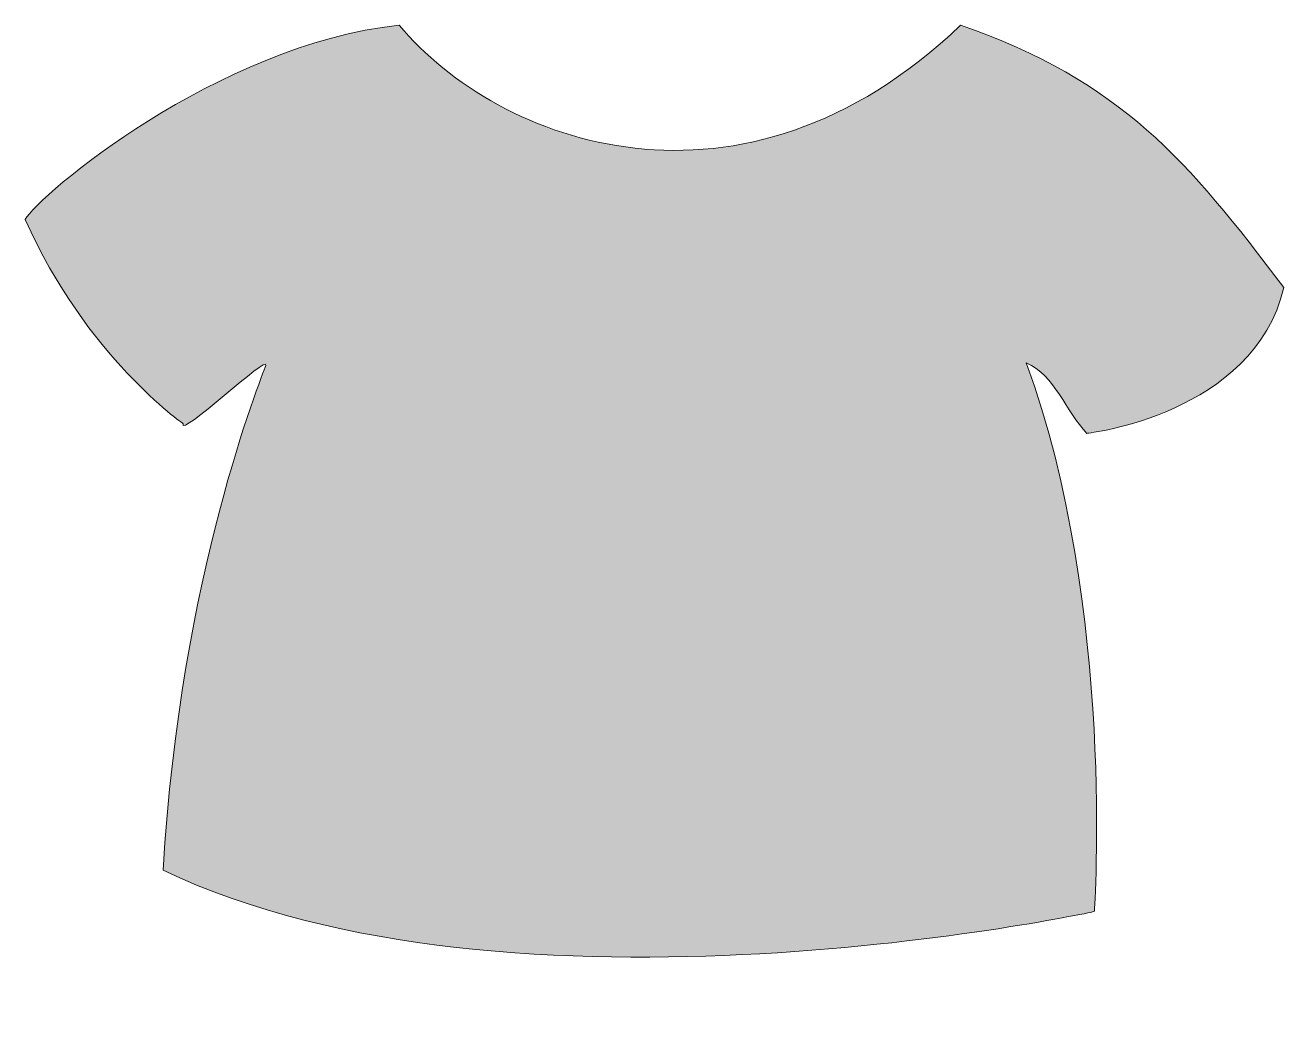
# Model space of a CAD drawing. Header units: inches. Extents: x 0 to 102, y -7 to 75.
import ezdxf

# ---------------------------------------------------------------- set-up
doc = ezdxf.new("R2010")
doc.units = ezdxf.units.IN
doc.header["$MEASUREMENT"] = 0
doc.layers.add('Layer 1', color=7, linetype='Continuous')

msp = doc.modelspace()

# ---------------------------------------------------------------- hatches: boundary and pattern name
at = {"layer": 'Layer 1', "true_color": 0xee4036}
h = msp.add_hatch(color=20, dxfattribs=at)
h.dxf.hatch_style = 2
edge = h.paths.add_edge_path()
edge.add_spline(control_points=[(85.71, 42.28), (85.71, 42.28), (99.18, 43.81), (101.6, 54.05), (93.9, 64.27), (88.46, 70.72), (75.51, 75.23), (57.86, 58.36), (38.19, 65.63), (30.2, 75.23), (15.49, 73.66), (1.01, 61.46), (0, 59.54), (4.95, 48.47), (12.75, 43.06), (12.75, 43.06), (12.36, 41.81), (19.75, 48.8), (19.42, 47.77), (19.08, 46.71), (12.54, 31.05), (11.14, 7.02), (39.39, -6.51), (86.3, 3.68), (86.3, 3.68), (86.3, 3.68), (88.07, 28.16), (80.81, 47.97), (83.12, 46.99), (83.99, 44.06), (85.71, 42.28)], knot_values=[0, 0, 0, 0, 1, 1, 1, 2, 2, 2, 3, 3, 3, 4, 4, 4, 5, 5, 5, 6, 6, 6, 7, 7, 7, 8, 8, 8, 9, 9, 9, 10, 10, 10, 10], degree=3, periodic=1)

# ---------------------------------------------------------------- linework, layer by layer
at = {"layer": 'Layer 1', "lineweight": 0}
msp.add_open_spline([(85.71, 42.28), (85.71, 42.28), (99.18, 43.81), (101.6, 54.05), (93.9, 64.27), (88.46, 70.72), (75.51, 75.23), (57.86, 58.36), (38.19, 65.63), (30.2, 75.23), (15.49, 73.66), (1.01, 61.46), (0, 59.54), (4.95, 48.47), (12.75, 43.06), (12.75, 43.06), (12.36, 41.81), (19.75, 48.8), (19.42, 47.77), (19.08, 46.71), (12.54, 31.05), (11.14, 7.02), (39.39, -6.51), (86.3, 3.68), (86.3, 3.68), (86.3, 3.68), (88.07, 28.16), (80.81, 47.97), (83.12, 46.99), (83.99, 44.06), (85.71, 42.28)], degree=3, knots=[0, 0, 0, 0, 1, 1, 1, 2, 2, 2, 3, 3, 3, 4, 4, 4, 5, 5, 5, 6, 6, 6, 7, 7, 7, 8, 8, 8, 9, 9, 9, 10, 10, 10, 10], dxfattribs=at)

doc.saveas('drawing.dxf')
